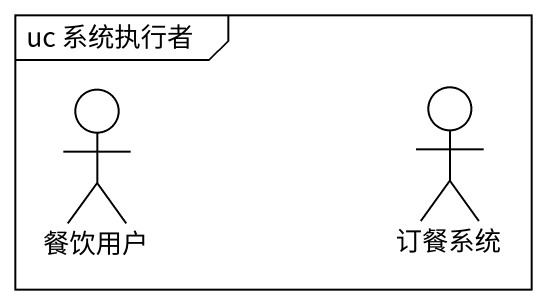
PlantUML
@startuml
mainframe uc 系统执行者
actor 餐饮用户
actor 订餐系统
@enduml
